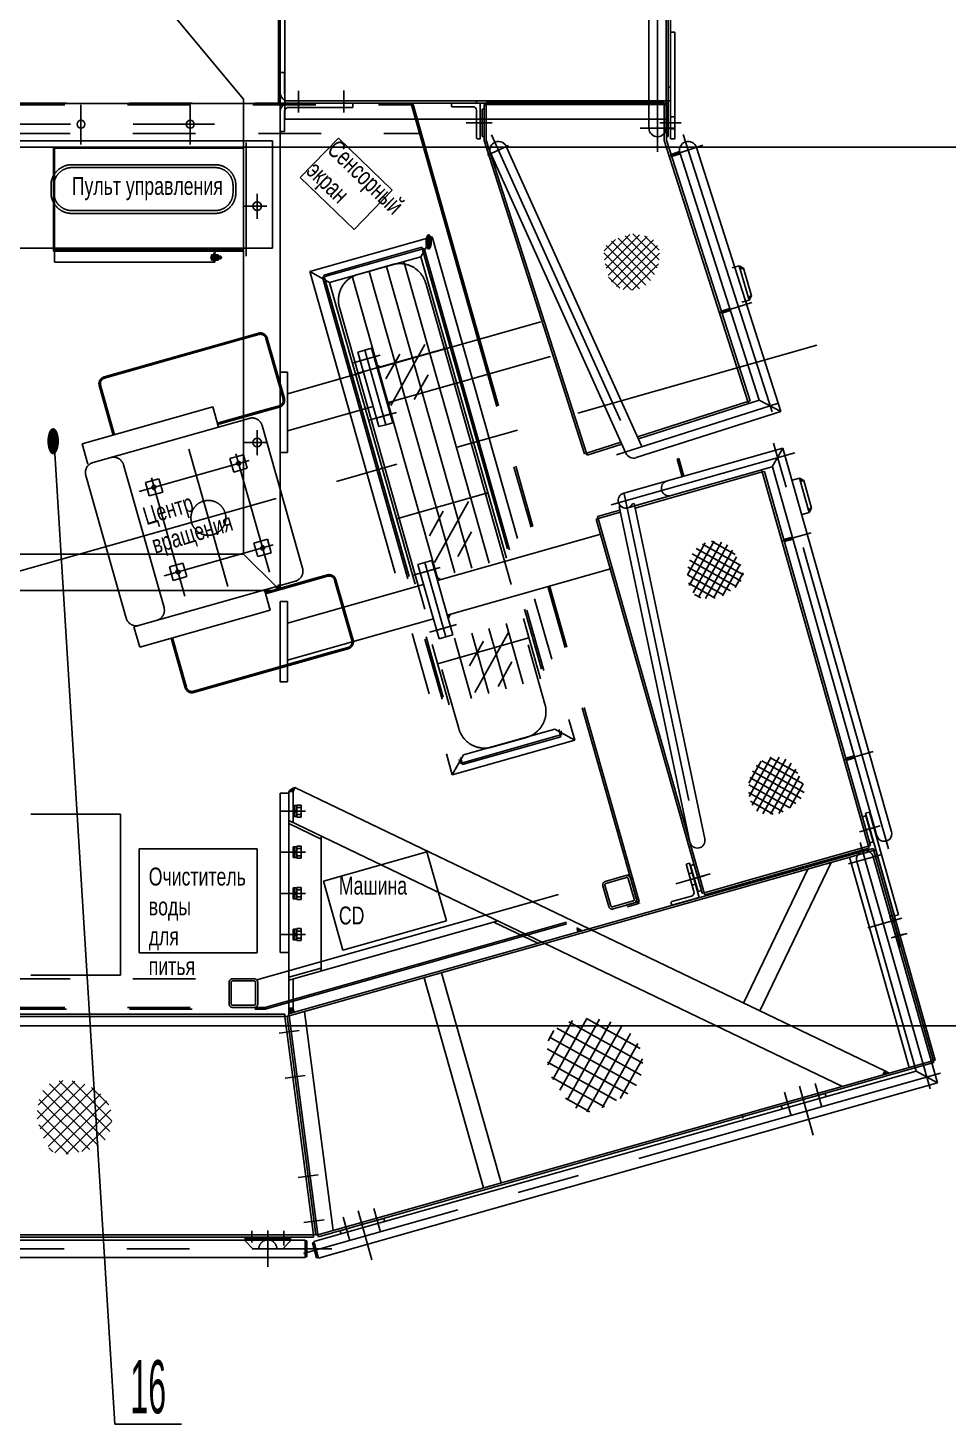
# Model space of a CAD drawing. Header units: millimetres. Extents: x 0 to 29400, y 0 to 20790.
# Drawn here: x 18268 to 20836, y 3918 to 7816 of the extents above; entities that cross this region are included whole.
import ezdxf
from ezdxf.enums import TextEntityAlignment as Align

# ---------------------------------------------------------------- set-up
doc = ezdxf.new("R2010")
doc.units = ezdxf.units.MM
doc.header["$LTSCALE"] = 700
for name, pattern in [('F', [0.75, 0.5, -0.25]), ('G', [2, 1.25, -0.25, 0.25, -0.25]), ('K', [2.5, 1.25, -0.25, 0.25, -0.25, 0.25, -0.25])]:
    doc.linetypes.add(name, pattern=pattern)
for name, color, linetype in [('01', 7, 'Continuous'), ('02', 1, 'Continuous'), ('04', 2, 'F'), ('05', 142, 'G'), ('07', 6, 'K'), ('08', 1, 'Continuous'), ('11', 3, 'Continuous')]:
    doc.layers.add(name, color=color, linetype=linetype)
doc.styles.get("Standard").update_dxf_attribs({"font": 'FZYTK.TTF', "width": 0.707})
doc.dimstyles.new('INTE', dxfattribs={"dimscale": 70, "dimtxt": 3.5, "dimasz": 3, "dimexe": 3, "dimexo": 0, "dimgap": 1, "dimtad": 1, "dimdec": 0, "dimdsep": 46, "dimtxsty": 'Standard', "dimcen": 0, "dimclrd": 1, "dimclre": 1, "dimclrt": 3, "dimaunit": 1, "dimadec": 0, "dimazin": 0, "dimtfac": 1, "dimtdec": 0, "dimtmove": 0, "dimatfit": 0, "dimfxl": 1, "dimarcsym": 0})
pattern_1 = [(60.813184, (19913.2581, 518.6033), (-0.87303432, 0.48765878), []), (150.813184, (19913.2581, 518.6033), (-0.48765878, -0.87303432), [])]

# ---------------------------------------------------------------- blocks, each defined once
blk = doc.blocks.new('*D847')
at = {"layer": '08', "color": 1, "lineweight": -2}
for p, q in [((19345.3, 16881), (25222.2, 16881)), ((25012.2, 7693), (25012.2, 16671)), ((14962.6, 7483), (25222.2, 7483))]:
    blk.add_line(p, q, dxfattribs=at)
at = {"layer": '08', "color": 1}
for points in [[(24977.2, 16671), (25047.2, 16671), (25012.2, 16881)], [(24977.2, 7693), (25047.2, 7693), (25012.2, 7483)]]:
    blk.add_solid(points, dxfattribs=at)
at = {"layer": 'DEFPOINTS', "color": 0}
for p in [(19345.3, 16881), (25012.2, 16881), (14962.6, 7483)]:
    blk.add_point(p, dxfattribs=at)
at = {"layer": '08', "color": 3, "insert": (24783.7, 12182), "char_height": 245, "attachment_point": 5, "rotation": 90}
blk.add_mtext('{\\fArial|b0|i0|c204|p34;Внешняя сторона кузова\\Fisocp,intecad|c134;9398}', dxfattribs=at)
blk = doc.blocks.new('*D854')
at = {"layer": '08', "color": 1, "lineweight": -2}
for p, q in [((19030.9, 18159.3), (25718.1, 18159.3)), ((25508.1, 17949.3), (25508.1, 5239.7)), ((15649.9, 5029.7), (25718.1, 5029.7))]:
    blk.add_line(p, q, dxfattribs=at)
at = {"layer": '08', "color": 1}
for points in [[(25473.1, 17949.3), (25543.1, 17949.3), (25508.1, 18159.3)], [(25473.1, 5239.7), (25543.1, 5239.7), (25508.1, 5029.7)]]:
    blk.add_solid(points, dxfattribs=at)
at = {"layer": 'DEFPOINTS', "color": 0}
for p in [(19030.9, 18159.3), (15649.9, 5029.7), (25508.1, 5029.7)]:
    blk.add_point(p, dxfattribs=at)
at = {"layer": '08', "color": 3, "insert": (25315.6, 11594.5), "char_height": 245, "attachment_point": 5, "rotation": 90}
blk.add_mtext('13130', dxfattribs=at)
blk = doc.blocks.new('A$C37F21476')
at = {"layer": '02', "linetype": 'Continuous'}
h = blk.add_hatch(dxfattribs=at)
h.set_pattern_fill('ANSI37', color=1, scale=10, style=0)
h.set_pattern_definition([(45, (-11288.267, -1206.898), (-22.45064, 22.45064), []), (135, (-11288.267, -1206.898), (-22.45064, -22.45064), [])])
edge = h.paths.add_edge_path()
edge.add_spline(control_points=[(-3.1, 135.1), (2.1, 175), (18.3, 298.7), (289.3, 230), (252, 28.6), (145.7, 7.7), (51.9, -11.7), (19.4, 58.8), (4.5, 102.9), (-1, 126), (-3.1, 135.1)], knot_values=[0, 0, 0, 0, 107.226623, 332.783515, 469.925804, 564.431844, 645.860592, 719.225168, 762.115824, 790.07632, 790.07632, 790.07632, 790.07632], degree=3, periodic=0)
blk = doc.blocks.new('A$C4A5748E6')
at = {"layer": '02', "linetype": 'Continuous'}
h = blk.add_hatch(dxfattribs=at)
h.set_pattern_fill('ANSI37', color=1, scale=10, style=0)
h.set_pattern_definition([(45, (-11288.267, -1206.898), (-22.45064, 22.45064), []), (135, (-11288.267, -1206.898), (-22.45064, -22.45064), [])])
edge = h.paths.add_edge_path()
edge.add_spline(control_points=[(-3.1, 135.1), (2.1, 175), (18.3, 298.7), (289.3, 230), (252, 28.6), (145.7, 7.7), (51.9, -11.7), (19.4, 58.8), (4.5, 102.9), (-1, 126), (-3.1, 135.1)], knot_values=[0, 0, 0, 0, 107.226623, 332.783515, 469.925804, 564.431844, 645.860592, 719.225168, 762.115824, 790.07632, 790.07632, 790.07632, 790.07632], degree=3, periodic=0)
blk = doc.blocks.new('*U843')
at = {"layer": '01'}
for p, q in [((0, 100), (6.7, 100)), ((0, 100), (0, 0)), ((10, 20), (10, 96.7)), ((0, 0), (80, 0)), ((76.7, 10), (20, 10)), ((80, 0), (80, 6.7))]:
    blk.add_line(p, q, dxfattribs=at)
for centre, radius, start, end in [((6.7, 96.7), 3.3, 359.954, 90), ((20, 20), 10, 180, 270), ((76.7, 6.7), 3.3, 0, 89.9873)]:
    blk.add_arc(centre, radius, start, end, dxfattribs=at)
blk = doc.blocks.new('A$C691A52E1')
at = {"layer": '01'}
for p, q in [((0, 29.9), (298, 29.9)), ((0, 29.9), (0, 17.9)), ((0, 17.9), (298, 17.9)), ((298, 29.9), (298, 17.9))]:
    blk.add_line(p, q, dxfattribs=at)
at = {"layer": '04', "color": 2, "linetype": 'F'}
for p, q in [((236.5, 29.9), (236.5, 17.9)), ((269.5, 29.9), (269.5, 17.9))]:
    blk.add_line(p, q, dxfattribs=at)
at = {"layer": '05', "color": 4, "linetype": 'G'}
blk.add_line((253, 48.1), (253, 0), dxfattribs=at)
blk = doc.blocks.new('qdsajeq')
for p, q in [((15344.4, -3838.5), (15471.4, -3838.5)), ((15344.4, -3838.5), (15344.4, -3847.5)), ((15471.4, -3838.5), (15471.4, -3847.5))]:
    blk.add_line(p, q)
at = {"layer": '04', "color": 2, "linetype": 'F'}
for p, q in [((15344.4, -3843.5), (15471.4, -3843.5)), ((15344.4, -3847.5), (15344.4, -3849.5)), ((15366.4, -3871.5), (15344.4, -3849.5)), ((15449.4, -3871.5), (15471.4, -3849.5)), ((15471.4, -3847.5), (15471.4, -3849.5)), ((15366.4, -3871.5), (15382.9, -3871.5)), ((15432.9, -3871.5), (15449.4, -3871.5))]:
    blk.add_line(p, q, dxfattribs=at)
blk.add_arc((15407.9, -3871.5), 25, 0, 180, dxfattribs=at)
at = {"layer": '05', "color": 142, "linetype": 'G'}
for p, q in [((15363.4, -3821.2), (15363.4, -3853.9)), ((15452.4, -3821.2), (15452.4, -3862.5))]:
    blk.add_line(p, q, dxfattribs=at)
blk = doc.blocks.new('*U746')
at = {"layer": '01'}
for p, q in [((0, 100), (6.7, 100)), ((0, 100), (0, 0)), ((10, 20), (10, 96.7)), ((0, 0), (80, 0)), ((76.7, 10), (20, 10)), ((80, 0), (80, 6.7))]:
    blk.add_line(p, q, dxfattribs=at)
for centre, radius, start, end in [((6.7, 96.7), 3.3, 359.954, 90), ((20, 20), 10, 180, 270), ((76.7, 6.7), 3.3, 0, 89.9873)]:
    blk.add_arc(centre, radius, start, end, dxfattribs=at)
blk = doc.blocks.new('A$C5B621098')
at = {"layer": '01'}
blk.add_line((0, 80), (45, 80), dxfattribs=at)
at = {"layer": '04', "color": 2, "linetype": 'F'}
for p, q in [((28.5, 70), (28.5, 80)), ((61.5, 70), (61.5, 80))]:
    blk.add_line(p, q, dxfattribs=at)
at = {"layer": '05', "color": 4, "linetype": 'G'}
blk.add_line((45, 27.4), (45, 127.4), dxfattribs=at)
at = {"layer": '01', "xscale": -1, "rotation": 90}
blk.add_blockref('*U746', (100, 80), dxfattribs=at)

msp = doc.modelspace()

# ---------------------------------------------------------------- hatches: boundary and pattern name
at = {"layer": '02'}
for points in [[(20265.1, 7144.9), (20255.5, 7142.2), (20252.8, 7151.8)], [(20286.9, 7068), (20277.3, 7065.2), (20280, 7055.6)], [(19252.1, 6868.4), (19242.5, 6865.7), (19239.8, 6875.3)], [(19279.4, 6772.2), (19269.8, 6769.5), (19272.5, 6759.9)], [(20433, 6552.3), (20423.4, 6549.5), (20420.6, 6559.2)], [(20454.8, 6475.3), (20445.2, 6472.6), (20447.9, 6463)], [(19420, 6275.8), (19410.4, 6273), (19407.6, 6282.7)], [(19447.2, 6179.6), (19437.6, 6176.8), (19440.3, 6167.2)]]:
    msp.add_hatch(color=256, dxfattribs=at).paths.add_polyline_path(points)
at = {"layer": '02', "linetype": 'Continuous'}
h = msp.add_hatch(dxfattribs=at)
h.set_pattern_fill('ANSI37', color=1, scale=6, angle=105.8132, style=0)
h.set_pattern_definition([(150.81318, (22818.995, -69.218), (-9.2899, -16.631303), []), (240.81318, (22818.995, -69.218), (16.631303, -9.2899), [])])
edge = h.paths.add_edge_path()
edge.add_spline(control_points=[(20199.1, 6226.2), (20175.3, 6222.7), (20101.2, 6211.8), (20096.6, 6379.5), (20218.9, 6390.9), (20248.4, 6332.9), (20274.9, 6282), (20239.5, 6251.7), (20216.5, 6235.9), (20204.1, 6228.9), (20199.1, 6226.2)], knot_values=[0, 0, 0, 0, 107.226623, 332.783515, 469.925804, 564.431844, 645.860592, 719.225168, 762.115824, 790.07632, 790.07632, 790.07632, 790.07632], degree=3, periodic=0)
h = msp.add_hatch(dxfattribs=at)
h.set_pattern_fill('_USER', color=1, angle=60.8132, style=0, double=1, pattern_type=0)
h.set_pattern_definition(pattern_1)
h.paths.add_polyline_path([(19799.2, 5303.6), (19802.5, 5292), (19815.6, 5295.7)])
h = msp.add_hatch(dxfattribs=at)
h.set_pattern_fill('_USER', color=1, angle=60.8132, style=0, double=1, pattern_type=0)
h.set_pattern_definition(pattern_1)
h.paths.add_polyline_path([(19010.9, 5067.8), (19007.6, 5079.4), (18995.6, 5079.4, -0.42009), (18994.9, 5063.3)])
h = msp.add_hatch(dxfattribs=at)
h.set_pattern_fill('_USER', color=1, angle=60.8132, style=0, double=1, pattern_type=0)
h.set_pattern_definition(pattern_1)
h.paths.add_polyline_path([(20653.8, 4892.9), (20671.2, 4897.8), (20659, 4903.7)])
at = {"layer": '07', "linetype": 'K'}
for points in [[(19337.8, 7606), (19337.8, 7601), (19342.7, 7602.3)], [(19973, 5376.7), (19968.2, 5375.3), (19969.6, 5370.5)]]:
    msp.add_hatch(color=6, dxfattribs=at).paths.add_polyline_path(points)
h = msp.add_hatch(dxfattribs=at)
h.set_pattern_fill('ANSI37', color=6, scale=10, angle=15.8132, style=0)
h.set_pattern_definition([(60.81318, (9229.675, 531.513), (-27.71884, 15.48317), []), (150.81318, (9229.675, 531.513), (-15.48317, -27.71884), [])])
edge = h.paths.add_edge_path()
edge.add_spline(control_points=[(19722, 4897.9), (19716.2, 4937.7), (19698.1, 5061.2), (19977.5, 5068.9), (19996.6, 4865), (19899.9, 4815.9), (19815, 4771.7), (19764.5, 4830.6), (19738.2, 4869), (19726.6, 4889.7), (19722, 4897.9)], knot_values=[0, 0, 0, 0, 107.226623, 332.783515, 469.925804, 564.431844, 645.860592, 719.225168, 762.115824, 790.07632, 790.07632, 790.07632, 790.07632], degree=3, periodic=0)

# ---------------------------------------------------------------- linework, layer by layer
for p, q in [((20431.3, 4823.7), (20492.4, 4841)), ((20492.4, 4841), (20495.4, 4830.4)), ((20431.3, 4823.7), (20370.2, 4806.4)), ((20370.2, 4806.4), (20373.2, 4795.8)), ((19199.7, 4474.9), (19260.8, 4492.2)), ((19260.8, 4492.2), (19263.8, 4481.6)), ((19199.7, 4474.9), (19138.6, 4457.6)), ((19138.6, 4457.6), (19141.6, 4447)), ((19041.1, 4431.3), (19041.1, 4382.8)), ((19046.1, 4429), (19041.1, 4429)), ((19046.1, 4407), (19046.1, 4429)), ((19046.1, 4407), (19046.1, 4385)), ((18944.1, 4382.8), (19041.1, 4382.8)), ((19046.1, 4385), (19041.1, 4385))]:
    msp.add_line(p, q)
at = {"layer": '01', "color": 7, "linetype": 'Continuous'}
for p, q in [((18966.6, 7605), (18966.6, 9866)), ((20048.6, 8313), (20048.6, 7536)), ((20000.6, 8265), (20000.6, 7536)), ((18966.6, 7605), (18966.6, 7911.5)), ((18971.6, 7635.4), (18971.6, 7691.4)), ((18971.6, 7691.4), (18983.6, 7691.4)), ((15738.6, 7605), (18869.6, 7605)), ((18869.6, 6347), (18869.6, 7617)), ((18869.6, 7605), (18971.6, 7605)), ((19174.6, 7606), (19174.6, 7594)), ((19540.6, 7602), (20049.6, 7602)), ((19546.6, 7608), (20043.6, 7608)), ((18971.6, 7582.6), (18971.6, 7526.6)), ((18995.6, 7594), (19174.6, 7594)), ((19535.6, 7513), (19535.6, 7589)), ((19535.6, 7589), (19540.6, 7589)), ((20054.6, 7589), (20049.6, 7589)), ((20054.6, 7513), (20054.6, 7589)), ((18971.6, 7526.6), (18983.6, 7526.6)), ((20049.6, 7513), (20054.6, 7513)), ((18341.6, 7480), (18869.6, 7480)), ((20062.4, 7462.9), (20086.2, 7470.5)), ((20064.3, 7457.2), (20088.1, 7464.8)), ((20088.1, 7464.8), (20086.2, 7470.5)), ((18869.6, 7196), (18338.6, 7196)), ((18869.6, 7193), (18338.6, 7193)), ((20232.9, 7146.2), (20252.8, 7151.8)), ((20252.8, 7151.8), (20280, 7055.6)), ((20255.5, 7142.2), (20265.1, 7144.9)), ((20265.1, 7144.9), (20286.9, 7068)), ((20277.3, 7065.2), (20286.9, 7068)), ((20202.6, 7025.3), (20226.4, 7032.9)), ((20204.4, 7019.6), (20228.3, 7027.2)), ((20228.3, 7027.2), (20226.4, 7032.9)), ((20260.1, 7050), (20280, 7055.6)), ((19242.5, 6865.7), (19698.6, 6994.9)), ((19188.2, 6910.6), (19247.1, 6702.8)), ((19226.7, 6921.5), (19207.5, 6916.1)), ((19207.5, 6916.1), (19266.3, 6708.2)), ((19207.5, 6916.1), (19266.3, 6708.2)), ((19226.7, 6921.5), (19285.6, 6713.7)), ((19269.8, 6769.5), (19725.9, 6898.7)), ((19247.1, 6702.8), (19266.3, 6708.2)), ((19266.3, 6708.2), (19285.6, 6713.7)), ((20374.6, 6642.6), (19930.2, 6516.7)), ((20374.6, 6642.6), (20345.1, 6590.3)), ((20374.6, 6642.6), (20677.8, 5571.8)), ((20345.1, 6590.3), (19941.7, 6476)), ((20084.5, 6613.4), (20079.7, 6612.1)), ((20079.7, 6612.1), (20093.6, 6563)), ((20084.5, 6613.4), (20098.4, 6564.4)), ((20345.3, 6590.7), (20637.1, 5560.3)), ((19960.7, 6481.4), (20315.6, 6581.9)), ((19962, 6475.5), (20317.2, 6576.1)), ((20098.4, 6564.4), (20093.6, 6563)), ((20315.6, 6581.9), (20317.2, 6576.1)), ((20323, 6577.8), (20317.2, 6576.1)), ((20613.2, 5531.2), (20317.2, 6576.1)), ((20618.9, 5532.9), (20323, 6577.8)), ((20400.7, 6553.5), (20420.6, 6559.2)), ((20420.6, 6559.2), (20447.9, 6463)), ((20423.4, 6549.5), (20433, 6552.3)), ((20433, 6552.3), (20454.8, 6475.3)), ((19922.5, 6480.2), (19918, 6479.3)), ((20115.2, 5543), (19918, 6479.3)), ((19959.4, 6488), (19954.8, 6487)), ((19959.4, 6488), (20156.5, 5551.7)), ((20445.2, 6472.6), (20454.8, 6475.3)), ((19853.5, 6444.8), (19859.2, 6446.4)), ((20149.4, 5399.9), (19853.5, 6444.8)), ((19857.6, 6452.2), (19919.9, 6469.8)), ((19857.6, 6452.2), (19859.2, 6446.4)), ((19859.2, 6446.4), (19921.2, 6464)), ((20155.2, 5401.5), (19859.2, 6446.4)), ((20428, 6457.3), (20447.9, 6463)), ((19410.4, 6273), (19866.5, 6402.2)), ((20400.9, 6394.5), (20376.8, 6387.7)), ((20376.8, 6387.7), (20378.5, 6381.9)), ((20402.5, 6388.7), (20378.5, 6381.9)), ((19356.1, 6317.9), (19414.9, 6110.1)), ((19394.6, 6328.8), (19375.3, 6323.4)), ((19375.3, 6323.4), (19434.2, 6115.6)), ((19375.3, 6323.4), (19434.2, 6115.6)), ((19394.6, 6328.8), (19453.4, 6121)), ((19437.6, 6176.8), (19893.7, 6306)), ((18966.6, 6255), (18966.6, 6262)), ((19434.2, 6115.6), (19453.4, 6121)), ((19414.9, 6110.1), (19434.2, 6115.6)), ((20573.9, 5783.5), (20549.9, 5776.7)), ((20549.9, 5776.7), (20551.5, 5770.9)), ((20575.6, 5777.8), (20551.5, 5770.9)), ((18971.6, 5679.5), (18995.6, 5679.5)), ((19007.6, 5684), (19007.6, 5597.4)), ((20596.1, 5613.5), (20605.7, 5616.2)), ((20605.7, 5616.2), (20626.4, 5543.1)), ((20626.4, 5543.1), (20616.8, 5540.3)), ((20257.9, 5430.6), (20613.2, 5531.2)), ((20260, 5425), (20614.8, 5525.5)), ((20560.4, 5500.4), (20726.6, 4913.5)), ((20613.2, 5531.2), (20618.9, 5532.9)), ((20614.8, 5525.5), (20613.2, 5531.2)), ((20805.7, 4870.5), (20627, 5501.6)), ((20126.6, 5480.5), (20117, 5477.8)), ((20117, 5477.8), (20137.7, 5404.6)), ((20444.1, 5467.5), (20264.3, 5093.4)), ((20509.6, 5486.1), (20310.3, 5071.3)), ((20746.4, 4903.6), (20580.8, 5488.6)), ((20155.2, 5401.5), (20217.1, 5419.1)), ((20268.6, 5433.6), (20217.1, 5419.1)), ((20279.5, 5430.5), (20219.2, 5413.4)), ((20137.7, 5404.6), (20147.3, 5407.4)), ((20155.2, 5401.5), (20149.4, 5399.9)), ((20156.8, 5395.7), (20155.2, 5401.5)), ((20156.8, 5395.7), (20219.2, 5413.4)), ((20679.3, 5338.7), (20673.5, 5337.1)), ((20703.6, 5253.1), (20697.8, 5251.5)), ((19007.6, 5160.4), (19007.6, 5079.4)), ((19539.4, 4577.3), (19373.2, 5164.2)), ((19588.5, 4591.2), (19422.2, 5178.1)), ((19039.3, 5069.6), (19119.5, 4458.4)), ((19070.7, 4445.5), (18990.6, 5056.7)), ((18996.5, 5057.5), (19076.7, 4446.2)), ((20746.4, 4903.6), (19065.6, 4427.5)), ((20805.7, 4870.5), (20746.4, 4903.6)), ((20805.7, 4870.5), (19078.6, 4381.3)), ((17504.1, 4431.1), (19041.1, 4431.1)), ((17504.1, 4382.8), (19041.1, 4382.8))]:
    msp.add_line(p, q, dxfattribs=at)
at = {"layer": '01'}
for p, q in [((20054.6, 7561), (20054.6, 8301)), ((18984.6, 8250), (18984.6, 7561)), ((20060.6, 7612), (20060.6, 8250)), ((18572.4, 7974), (18869.6, 7617)), ((18971.6, 7929), (18971.6, 6255)), ((18971.6, 7493), (18971.6, 7911.5)), ((18983.6, 7691.4), (18983.6, 7636)), ((20054.6, 7651), (20060.6, 7651)), ((18984.6, 7612), (20054.6, 7612)), ((18984.6, 7606), (19537.8, 7606)), ((19354.8, 7606), (19537.8, 7606)), ((19449.6, 7606), (19514.5, 7606)), ((19449.6, 7606), (19516.4, 7606)), ((19456.2, 7606), (19529.6, 7606)), ((19519.6, 7606), (19519.6, 7612)), ((19537.8, 7606), (20044.9, 7606)), ((19540.6, 7602), (19540.6, 7502)), ((19546.6, 7608), (19546.6, 7502.9)), ((20043.6, 7608), (20043.6, 7502)), ((20044.9, 7606), (20054.6, 7606)), ((20044.9, 7606), (20054.6, 7606)), ((20049.6, 7602), (20049.6, 7502.9)), ((20054.6, 7612), (20060.6, 7612)), ((18983.6, 7526.6), (18983.6, 7582.6)), ((18984.6, 7561), (20054.6, 7561)), ((18971.6, 7493), (18971.6, 6255)), ((19540.6, 7502), (19821, 6626.8)), ((19546.6, 7502.9), (19826.7, 6628.7)), ((20043.6, 7502), (20277.2, 6773)), ((20049.6, 7502.9), (20282.9, 6774.8)), ((15847.6, 7483), (18869.6, 7483)), ((18338.6, 7193), (18338.6, 7480)), ((18341.6, 7162), (18341.6, 7483)), ((18341.6, 7483), (18341.6, 7190)), ((18341.6, 7162), (18341.6, 7480)), ((18958.6, 7483), (18794.6, 7483)), ((18926.6, 7483), (18958.6, 7483)), ((19558.2, 7466.9), (19936, 6629.1)), ((19603.6, 7483.2), (19980, 6649)), ((20062.4, 7462.9), (20064.3, 7457.2)), ((20087.2, 7467.7), (20308.5, 6776.7)), ((20133.2, 7482.4), (20369.2, 6745.4)), ((18780.3, 7175), (18780.3, 7182.2)), ((18780.3, 7182.2), (18785.6, 7182.2)), ((18785.6, 7179), (18780.3, 7179)), ((18780.3, 7175), (18780.3, 7167.8)), ((18785.6, 7182.2), (18785.6, 7175)), ((18785.6, 7167.8), (18785.6, 7175)), ((18786.6, 7162), (18786.6, 7188)), ((18789.6, 7162), (18789.6, 7188)), ((18791.7, 7181.1), (18789.6, 7181.1)), ((18789.6, 7181.1), (18789.6, 7175)), ((18791.7, 7175), (18789.6, 7176.2)), ((18789.6, 7175), (18791.7, 7173.8)), ((18789.6, 7168.8), (18789.6, 7175)), ((18798.5, 7182.2), (18791.7, 7182.2)), ((18791.7, 7182.2), (18791.7, 7175)), ((18791.7, 7175), (18791.7, 7181.1)), ((18798.5, 7179), (18791.7, 7179)), ((18791.7, 7175), (18791.7, 7168.8)), ((18791.7, 7167.8), (18791.7, 7175)), ((18869.6, 7193), (18794.6, 7193)), ((18798.5, 7175), (18798.5, 7182.2)), ((18798.5, 7179), (18805.6, 7179)), ((18798.5, 7175), (18798.5, 7167.8)), ((18805.6, 7179), (18805.6, 7175)), ((18805.6, 7171), (18805.6, 7175)), ((18785.6, 7162), (18341.6, 7162)), ((18785.6, 7171), (18780.3, 7171)), ((18780.3, 7167.8), (18785.6, 7167.8)), ((18789.6, 7162), (18785.6, 7162)), ((18791.7, 7168.8), (18789.6, 7168.8)), ((18798.5, 7171), (18791.7, 7171)), ((18798.5, 7167.8), (18791.7, 7167.8)), ((18798.5, 7171), (18805.6, 7171)), ((20202.6, 7025.3), (20204.4, 7019.6)), ((19188.2, 6910.6), (19207.5, 6916.1)), ((18971.6, 6854.9), (18971.6, 6630.4)), ((18971.6, 6854.9), (18991.6, 6854.9)), ((18991.6, 6854.9), (18991.6, 6630.4)), ((18991.6, 6794.7), (19204, 6854.8)), ((18991.6, 6690.7), (19231.3, 6758.6)), ((19965.4, 6616.1), (20369.2, 6745.4)), ((19968.7, 6674.1), (20277.2, 6773)), ((19971.2, 6668.6), (20308.5, 6776.7)), ((20277.2, 6773), (20282.9, 6774.8)), ((20279, 6767.2), (20277.2, 6773)), ((20369.2, 6745.4), (20308.5, 6776.7)), ((18971.6, 6630.4), (18991.6, 6630.4)), ((19821, 6626.8), (19922.4, 6659.3)), ((19826.7, 6628.7), (19828.5, 6622.9)), ((19828.5, 6622.9), (19924.9, 6653.8)), ((18869.6, 6347), (15847.6, 6347)), ((19356.1, 6317.9), (19375.3, 6323.4)), ((15755.6, 6245), (18961.6, 6245)), ((18041.6, 6245), (18961.6, 6245)), ((18961.6, 6255), (18961.6, 6245)), ((18961.6, 6255), (18971.6, 6255)), ((18991.6, 6154.4), (19371.9, 6262.1)), ((18971.6, 6214.7), (18971.6, 5990.2)), ((18971.6, 6214.7), (18991.6, 6214.7)), ((18991.6, 6214.7), (18991.6, 5990.2)), ((18991.6, 6050.5), (19399.1, 6165.9)), ((18971.6, 5990.2), (18991.6, 5990.2)), ((19007.6, 5684), (19012.8, 5694.8)), ((19012.8, 5694.8), (20659, 4903.7)), ((18971.6, 5679.5), (18971.6, 5234.5)), ((18995.6, 5684), (18995.6, 5063.5)), ((19007.6, 5684), (18995.6, 5684)), ((19007.6, 5644.6), (19007.6, 5629.5)), ((19012.6, 5644.6), (19007.6, 5644.6)), ((19007.6, 5629.5), (19012.6, 5632.4)), ((19007.6, 5614.4), (19007.6, 5629.5)), ((19012.6, 5629.5), (19007.6, 5626.7)), ((19012.6, 5614.4), (19007.6, 5614.4)), ((19012.6, 5629.5), (19012.6, 5644.6)), ((19012.6, 5644.6), (19012.6, 5629.5)), ((19017.6, 5644.6), (19012.6, 5644.6)), ((19012.6, 5629.5), (19017.6, 5632.4)), ((19012.6, 5629.5), (19012.6, 5614.4)), ((19012.6, 5614.4), (19012.6, 5629.5)), ((19017.6, 5629.5), (19012.6, 5626.7)), ((19017.6, 5614.4), (19012.6, 5614.4)), ((19017.6, 5646.3), (19017.6, 5629.5)), ((19030.1, 5646.3), (19017.6, 5646.3)), ((19017.6, 5629.5), (19017.6, 5644.6)), ((19017.6, 5639.5), (19030.1, 5639.5)), ((19017.6, 5629.5), (19017.6, 5614.4)), ((19017.6, 5612.8), (19017.6, 5629.5)), ((19017.6, 5619.5), (19030.1, 5619.5)), ((19030.1, 5629.5), (19030.1, 5646.3)), ((19030.1, 5629.5), (19030.1, 5612.8)), ((20604.8, 5623.2), (20616.4, 5626.5)), ((20686, 5336.5), (20604.8, 5623.2)), ((20697.6, 5339.7), (20616.4, 5626.5)), ((18995.6, 5603.2), (20540.5, 4860.8)), ((18995.6, 5594.3), (19085.7, 5551.1)), ((19017.6, 5612.8), (19030.1, 5612.8)), ((19085.7, 5182.6), (19085.7, 5559.9)), ((18994.9, 5063.3), (20626.3, 5525.3)), ((18996.5, 5057.5), (20633.7, 5521.2)), ((19007.6, 5529.6), (19007.6, 5514.5)), ((19012.6, 5529.6), (19007.6, 5529.6)), ((19007.6, 5514.5), (19012.6, 5517.4)), ((19007.6, 5499.4), (19007.6, 5514.5)), ((19012.6, 5514.5), (19007.6, 5511.7)), ((19012.6, 5499.4), (19007.6, 5499.4)), ((19012.6, 5514.5), (19012.6, 5529.6)), ((19012.6, 5529.6), (19012.6, 5514.5)), ((19017.6, 5529.6), (19012.6, 5529.6)), ((19012.6, 5514.5), (19017.6, 5517.4)), ((19012.6, 5514.5), (19012.6, 5499.4)), ((19012.6, 5499.4), (19012.6, 5514.5)), ((19017.6, 5514.5), (19012.6, 5511.7)), ((19017.6, 5499.4), (19012.6, 5499.4)), ((19017.6, 5531.3), (19017.6, 5514.5)), ((19030.1, 5531.3), (19017.6, 5531.3)), ((19017.6, 5514.5), (19017.6, 5529.6)), ((19017.6, 5524.5), (19030.1, 5524.5)), ((19017.6, 5514.5), (19017.6, 5499.4)), ((19017.6, 5497.8), (19017.6, 5514.5)), ((19017.6, 5504.5), (19030.1, 5504.5)), ((19017.6, 5497.8), (19030.1, 5497.8)), ((19030.1, 5514.5), (19030.1, 5531.3)), ((19030.1, 5514.5), (19030.1, 5497.8)), ((20626.3, 5525.3), (20795.8, 4926.9)), ((20634.1, 5519.9), (20799.9, 4934.3)), ((20501.9, 5483.9), (20507.3, 5481.3)), ((19007.6, 5414.6), (19007.6, 5399.5)), ((19012.6, 5414.6), (19007.6, 5414.6)), ((19007.6, 5399.5), (19012.6, 5402.4)), ((19007.6, 5384.4), (19007.6, 5399.5)), ((19012.6, 5399.5), (19007.6, 5396.7)), ((19012.6, 5384.4), (19007.6, 5384.4)), ((19012.6, 5399.5), (19012.6, 5414.6)), ((19012.6, 5414.6), (19012.6, 5399.5)), ((19017.6, 5414.6), (19012.6, 5414.6)), ((19012.6, 5399.5), (19017.6, 5402.4)), ((19012.6, 5399.5), (19012.6, 5384.4)), ((19012.6, 5384.4), (19012.6, 5399.5)), ((19017.6, 5399.5), (19012.6, 5396.7)), ((19017.6, 5384.4), (19012.6, 5384.4)), ((19030.1, 5416.3), (19017.6, 5416.3)), ((19017.6, 5399.5), (19017.6, 5414.6)), ((19017.6, 5409.5), (19030.1, 5409.5)), ((19017.6, 5382.8), (19017.6, 5399.5)), ((19017.6, 5399.5), (19017.6, 5384.4)), ((19017.6, 5389.5), (19030.1, 5389.5)), ((19017.6, 5382.8), (19030.1, 5382.8)), ((19030.1, 5399.5), (19030.1, 5416.3)), ((19030.1, 5399.5), (19030.1, 5382.8)), ((18995.6, 5157.1), (19579.8, 5322.5)), ((19568.2, 5319.2), (19690.6, 5260.3)), ((20673.5, 5337.1), (20697.8, 5251.5)), ((20679, 5339.2), (20703.3, 5253.5)), ((20679.3, 5338.7), (20703.6, 5253.1)), ((20686, 5336.5), (20697.6, 5339.7)), ((19007.6, 5299.6), (19007.6, 5284.5)), ((19012.6, 5299.6), (19007.6, 5299.6)), ((19007.6, 5284.5), (19012.6, 5287.4)), ((19007.6, 5269.4), (19007.6, 5284.5)), ((19012.6, 5284.5), (19007.6, 5281.6)), ((19012.6, 5269.4), (19007.6, 5269.4)), ((19012.6, 5299.6), (19012.6, 5284.5)), ((19017.6, 5299.6), (19012.6, 5299.6)), ((19012.6, 5284.5), (19012.6, 5299.6)), ((19012.6, 5284.5), (19017.6, 5287.4)), ((19012.6, 5269.4), (19012.6, 5284.5)), ((19017.6, 5284.5), (19012.6, 5281.6)), ((19012.6, 5284.5), (19012.6, 5269.4)), ((19017.6, 5269.4), (19012.6, 5269.4)), ((19030.1, 5301.3), (19017.6, 5301.3)), ((19017.6, 5301.3), (19017.6, 5284.5)), ((19017.6, 5284.5), (19017.6, 5299.6)), ((19017.6, 5294.5), (19030.1, 5294.5)), ((19017.6, 5284.5), (19017.6, 5269.4)), ((19017.6, 5267.8), (19017.6, 5284.5)), ((19017.6, 5274.5), (19030.1, 5274.5)), ((19017.6, 5267.8), (19030.1, 5267.8)), ((19030.1, 5284.5), (19030.1, 5301.3)), ((19030.1, 5284.5), (19030.1, 5267.8)), ((18995.6, 5234.5), (18971.6, 5234.5)), ((18995.6, 5165.4), (19085.7, 5190.9)), ((19007.6, 5079.4), (18995.6, 5079.4)), ((19007.6, 5079.4), (19010.9, 5067.8)), ((17499.6, 5062), (18984.6, 5062)), ((17499.6, 5056), (18984.6, 5056)), ((18984.6, 5056), (18984.6, 5062)), ((18984.6, 5056), (18990.6, 5056.7)), ((18984.6, 5056), (19064.6, 4446)), ((18990.6, 5056.7), (18996.5, 5057.5)), ((18990.6, 5056.7), (19070.6, 4446.7)), ((18996.5, 5057.5), (18994.9, 5063.3)), ((19076.7, 4446.2), (20799.9, 4934.3)), ((19078.3, 4440.5), (20795.8, 4926.9)), ((20653.8, 4892.9), (20659, 4903.7)), ((20659, 4903.7), (20671.2, 4897.8)), ((17499.6, 4446), (19064.6, 4446)), ((19064.6, 4446), (19070.6, 4446.7)), ((19064.6, 4446), (19064.6, 4446)), ((19064.6, 4446), (19064.6, 4440)), ((19076.7, 4446.2), (19070.7, 4445.5)), ((19076.7, 4446.2), (19078.3, 4440.5)), ((17499.6, 4440), (19064.6, 4440)), ((19066.1, 4425.6), (19061.3, 4424.2)), ((19061.3, 4424.2), (19073.3, 4381.9)), ((19065.6, 4427.5), (19078.6, 4381.3)), ((19073.3, 4381.9), (19078.1, 4383.2))]:
    msp.add_line(p, q, dxfattribs=at)
for centre in [(18415.6, 7547), (18720.6, 7547)]:
    msp.add_circle(centre, 11, dxfattribs=at)
at = {"layer": '01', "color": 7, "linetype": 'Continuous'}
for centre in [(18907.6, 7318.5), (18907.6, 6658.5)]:
    msp.add_circle(centre, 12, dxfattribs=at)
at = {"layer": '01'}
for centre, radius, start, end in [((18993.9, 7634.9), 22.3, 178.7414, 245.4277), ((18993.9, 7583.1), 22.3, 114.5723, 181.2586), ((18995.6, 7636), 12, 180, 203.5565), ((18995.6, 7582), 12, 156.4435, 180), ((19580.9, 7475), 24.1, 19.7747, 199.7747), ((20110.2, 7475), 24.1, 17.7621, 197.7621), ((18794.6, 7188), 5, 90, 180), ((19958, 6639.1), 24.2, 204.2723, 287.7668), ((18961.6, 6255), 10, 270, 0), ((19019, 5665.8), 29.6, 102.116, 142.2169), ((18987.4, 5071.7), 11.3, 311.8024, 42.9496)]:
    msp.add_arc(centre, radius, start, end, dxfattribs=at)
at = {"layer": '01', "color": 7, "linetype": 'Continuous'}
for centre, radius, start, end in [((18995.6, 7582), 24, 90, 117.2796), ((18995.6, 7582), 12, 90, 156.4435), ((20024.6, 7536), 24, 180, 0), ((20056.6, 6530.5), 21.2, 105.8132, 285.8132), ((19936, 6496.4), 21.2, 105.8132, 285.8132), ((19936, 6496.4), 21, 230.1399, 333.6467), ((18961.6, 6255), 5, 270, 0), ((20135.9, 5547.3), 21.1, 191.8933, 11.8933), ((20657.5, 5566.1), 21.2, 195.8132, 15.8132), ((20603.9, 5495.1), 24, 15.8132, 195.8132)]:
    msp.add_arc(centre, radius, start, end, dxfattribs=at)
at = {"layer": '02'}
for p, q in [((18805.6, 7178), (18798.5, 7178)), ((18805.6, 7172), (18798.5, 7172)), ((20265.1, 7144.9), (20252.8, 7151.8)), ((20286.9, 7068), (20280, 7055.6)), ((19252.1, 6868.4), (19239.8, 6875.3)), ((19269.8, 6769.5), (19272.5, 6759.9)), ((19279.4, 6772.2), (19272.5, 6759.9)), ((18339.5, 6673.8), (18510.2, 3917.8)), ((20433, 6552.3), (20420.6, 6559.2)), ((20454.8, 6475.3), (20447.9, 6463)), ((19420, 6275.8), (19407.6, 6282.7)), ((19437.6, 6176.8), (19440.3, 6167.2)), ((19447.2, 6179.6), (19440.3, 6167.2)), ((18510.2, 3917.8), (18696.2, 3917.8))]:
    msp.add_line(p, q, dxfattribs=at)
at = {"layer": '02', "color": 1, "linetype": 'Continuous'}
for p, q in [((19000.3, 5684), (19004.6, 5691.7)), ((19001.4, 5684), (19006.2, 5692.5)), ((19002.6, 5684), (19007.7, 5693.2)), ((19003.7, 5684), (19009.2, 5693.8)), ((19009.8, 5688.6), (19004.4, 5691.6)), ((19004.9, 5684), (19010.6, 5694.2)), ((19010.3, 5689.5), (19005.5, 5692.2)), ((19006, 5684), (19011.9, 5694.6)), ((19010.7, 5690.4), (19006.5, 5692.7)), ((19011.1, 5691.3), (19007.7, 5693.2)), ((19011.6, 5692.2), (19008.9, 5693.7)), ((19012, 5693.1), (19010.2, 5694.1)), ((19012.4, 5694), (19011.5, 5694.5)), ((18995.7, 5684), (18995.9, 5684.3)), ((18997.5, 5684), (18996.2, 5684.7)), ((18996.9, 5684), (18998.8, 5687.5)), ((18999.6, 5684), (18996.9, 5685.5)), ((19001.6, 5684), (18997.6, 5686.3)), ((18998, 5684), (19001, 5689.3)), ((19003.7, 5684), (18998.3, 5687)), ((18999.1, 5684), (19002.9, 5690.7)), ((19005.7, 5684), (18999.1, 5687.7)), ((19007.7, 5684.1), (18999.9, 5688.4)), ((19008.1, 5685), (19000.7, 5689.1)), ((19008.5, 5685.9), (19001.6, 5689.8)), ((19009, 5686.8), (19002.5, 5690.4)), ((19009.4, 5687.7), (19003.4, 5691)), ((19007.2, 5684), (19010.5, 5690)), ((20502.5, 5483.6), (20502.9, 5484.2)), ((20504.8, 5482.9), (20502.6, 5484.1)), ((20503.4, 5483.1), (20504.2, 5484.5)), ((20503.4, 5483.1), (20503.4, 5483.1)), ((20507.8, 5482.3), (20504, 5484.5)), ((20504.3, 5482.7), (20504.5, 5482.9)), ((20504.5, 5482.9), (20505.6, 5484.9)), ((20507.4, 5481.4), (20504.8, 5482.9)), ((20505.3, 5482.3), (20505.5, 5482.7)), ((20508.2, 5483.3), (20505.4, 5484.9)), ((20505.5, 5482.7), (20507, 5485.3)), ((20506.2, 5481.8), (20506.6, 5482.5)), ((20506.6, 5482.5), (20508.3, 5485.7)), ((20508.7, 5484.2), (20506.7, 5485.2)), ((20507.1, 5481.4), (20507.6, 5482.3)), ((20507.6, 5482.3), (20509.1, 5485)), ((20509.1, 5485.1), (20508.1, 5485.6)), ((20509.5, 5486), (20509.4, 5486))]:
    msp.add_line(p, q, dxfattribs=at)
at = {"layer": '05'}
for p, q in [((20024.6, 8323.4), (20024.6, 7470.4)), ((19976.4, 7536), (20070.6, 7536)), ((18876.6, 7178.6), (18876.6, 7496.3)), ((19540.6, 7513), (19535.6, 7513)), ((18907.6, 7283.3), (18907.6, 7352.7)), ((18934.7, 7318.5), (18869.7, 7318.5)), ((18776.2, 7175), (18809.2, 7175)), ((18793.8, 7175), (18787.5, 7175)), ((18799.6, 7175), (18790.7, 7175)), ((18907.6, 6623.3), (18907.6, 6692.7)), ((18934.7, 6658.5), (18869.7, 6658.5)), ((18869.6, 6347), (18961.6, 6255)), ((19033.2, 5629.5), (18974.1, 5629.5)), ((19014.7, 5629.5), (19005.5, 5629.5)), ((19019.7, 5629.5), (19010.5, 5629.5)), ((20785.5, 4853.9), (20590.6, 5541.8)), ((19033.2, 5514.5), (18974.1, 5514.5)), ((19014.7, 5514.5), (19005.5, 5514.5)), ((19019.7, 5514.5), (19010.5, 5514.5)), ((20557.5, 5481.9), (20648.1, 5507.6)), ((19033.2, 5399.5), (18974.1, 5399.5)), ((19014.7, 5399.5), (19005.5, 5399.5)), ((19019.7, 5399.5), (19010.5, 5399.5)), ((19033.2, 5284.5), (18974.1, 5284.5)), ((19014.7, 5284.5), (19005.5, 5284.5)), ((19019.7, 5284.5), (19010.5, 5284.5)), ((20814.1, 4897.8), (19036.8, 4394.4)), ((20379.1, 4844.5), (20397.8, 4778.5)), ((20464.8, 4868.8), (20483.5, 4802.8)), ((19147.6, 4495.7), (19166.3, 4429.7)), ((19233.2, 4520), (19251.9, 4454))]:
    msp.add_line(p, q, dxfattribs=at)
at = {"layer": '05', "color": 4, "linetype": 'G'}
for p, q in [((19149.6, 7580.1), (19149.6, 7641.6)), ((19022.6, 7580.1), (19022.6, 7640.3)), ((18415.6, 7601.2), (18415.6, 7490.9)), ((18720.6, 7601.2), (18720.6, 7490.9)), ((15761.1, 7547), (18788, 7547)), ((19490.5, 7551), (19563.1, 7551)), ((19521.5, 7551), (19559.3, 7551)), ((20068.7, 7551), (20031, 7551)), ((19550, 7461.1), (19608.5, 7487.5)), ((19561.7, 7517.8), (19978.4, 6594)), ((20151.3, 7488.2), (20072.7, 7463)), ((20096.1, 7518.8), (20344.4, 6743.8)), ((20057.7, 7458.2), (20091.2, 7469)), ((20197.9, 7020.6), (20231.4, 7031.4)), ((20287.5, 7049.3), (20211.4, 7025)), ((19194.1, 6886.3), (19250.7, 6902.3)), ((19174.8, 6880.8), (19231.4, 6896.9)), ((19195, 6886.6), (19214.3, 6892)), ((19214.3, 6892), (19233.5, 6897.5)), ((19909.8, 6623.6), (20361.9, 6768.4)), ((19220.1, 6721.1), (19276.7, 6737.2)), ((19239.3, 6726.6), (19295.9, 6742.6)), ((19240.3, 6726.8), (19259.5, 6732.3)), ((19259.5, 6732.3), (19278.8, 6737.7)), ((20407.8, 6630), (19894.9, 6484.7)), ((20669.5, 5523.8), (20348.7, 6656.3)), ((19932, 6515.2), (20145.6, 5501.3)), ((20453.6, 6406.3), (20373.5, 6383.6)), ((19342.7, 6288.2), (19399.3, 6304.2)), ((19361.9, 6293.6), (19418.5, 6309.7)), ((19362.9, 6293.9), (19382.1, 6299.3)), ((19382.1, 6299.3), (19401.4, 6304.8)), ((19387.9, 6128.5), (19444.5, 6144.5)), ((19407.2, 6133.9), (19463.8, 6149.9)), ((19408.1, 6134.2), (19427.4, 6139.6)), ((19427.4, 6139.6), (19446.6, 6145.1)), ((20626.6, 5795.3), (20546.6, 5772.7)), ((18970.1, 5629.5), (19042.2, 5629.5)), ((20624.9, 5582.1), (20588.5, 5571.8)), ((20599.6, 5574.9), (20645.9, 5588.1)), ((18970.1, 5514.5), (19042.2, 5514.5)), ((20118.5, 5438.7), (20154.9, 5449)), ((18970.1, 5399.5), (19042.2, 5399.5)), ((20706.8, 5329.9), (20611.7, 5303)), ((18970.1, 5284.5), (19042.2, 5284.5)), ((20676.9, 5275.5), (20721, 5288)), ((20677.3, 5275.8), (20711, 5285.4)), ((19024.6, 5016.6), (18968.6, 5009.3)), ((19041.1, 4890.7), (18985.1, 4883.3)), ((20420.6, 4861.6), (20459.3, 4724.9)), ((19077.4, 4614.1), (19021.4, 4606.7)), ((19093.9, 4488.1), (19037.9, 4480.8)), ((19189, 4512.8), (19227.7, 4376.1)), ((18937.1, 4357.3), (18937.1, 4458.2)), ((17493.5, 4407), (19115.5, 4407))]:
    msp.add_line(p, q, dxfattribs=at)
at = {"layer": '07', "color": 6, "linetype": 'K'}
for p, q in [((15750.6, 7606), (19337.8, 7606)), ((19337.8, 7601), (19337.8, 7606)), ((19337.8, 7606), (19342.7, 7602.3)), ((19337.8, 7601), (19342.7, 7602.3)), ((19342.5, 7606), (19340.8, 7606)), ((19341.6, 7606.8), (19341.6, 7605.1)), ((19342.7, 7602.3), (19973, 5376.7)), ((15745.6, 7601), (19337.8, 7601)), ((19337.8, 7601), (19969.6, 5370.5)), ((15760.6, 7521), (19360.5, 7521)), ((18949.9, 7501), (18229.9, 7501)), ((18949.9, 7501), (18949.9, 7201)), ((19134, 7508.1), (19027.6, 7398)), ((19134, 7508.1), (19284.3, 7362.9)), ((18389.9, 7434), (18789.9, 7434)), ((18389.9, 7426), (18789.9, 7426)), ((18331.9, 7376), (18331.9, 7356)), ((18339.9, 7376), (18339.9, 7356)), ((18839.9, 7376), (18839.9, 7356)), ((18847.9, 7376), (18847.9, 7356)), ((19177.8, 7252.7), (19027.6, 7398)), ((19284.3, 7362.9), (19177.8, 7252.7)), ((18389.9, 7306), (18789.9, 7306)), ((18389.9, 7298), (18789.9, 7298)), ((19395.4, 7232.5), (19053.9, 7135.8)), ((19364.4, 7177), (19395.4, 7232.5)), ((19395.4, 7232.5), (19793.5, 5827.2)), ((18949.9, 7201), (18229.9, 7201)), ((19373.3, 7200.4), (19089.5, 7120)), ((19367.3, 7203.8), (19093, 7126.1)), ((19364.4, 7177), (19109.4, 7104.8)), ((19364.4, 7177), (19737.9, 5858.2)), ((19367.3, 7203.8), (19754.5, 5836.9)), ((19373.3, 7200.4), (19757.9, 5842.9)), ((19053.9, 7135.8), (19451.9, 5730.4)), ((19109.4, 7104.8), (19053.9, 7135.8)), ((19285, 7155.1), (19188.6, 7127.9)), ((19220.1, 7136.1), (19593.6, 5817.3)), ((19268.2, 7149.7), (19641.7, 5830.9)), ((19316.3, 7163.4), (19689.8, 5844.6)), ((19089.5, 7120), (19474, 5762.5)), ((19093, 7126.1), (19480.2, 5759.2)), ((19109.4, 7104.8), (19483, 5786)), ((19172, 7122.5), (19545.5, 5803.7)), ((19377.6, 7103.4), (19710.6, 5927.7)), ((19136.9, 7035.3), (19469.9, 5859.6)), ((18871.5, 6952.5), (18480, 6841.5)), ((18861.3, 6945.6), (18481.1, 6837.8)), ((18912.4, 6959.9), (18861.3, 6945.6)), ((18911.3, 6963.7), (18871.5, 6952.5)), ((18931.7, 6949.2), (18979.5, 6780.4)), ((18935.4, 6950.2), (18983.2, 6781.4)), ((18118.1, 6263.8), (20469.4, 6929.8)), ((19436.6, 6922), (19181.6, 6849.8)), ((19266.5, 6836.4), (19305.2, 6905.5)), ((19280.7, 6761.7), (19375.7, 6931.9)), ((19345.9, 6778.6), (19384.5, 6847.7)), ((18466.6, 6817.5), (18505.8, 6679.2)), ((18470.3, 6818.5), (18509.5, 6680.2)), ((18783.2, 6757.9), (18418.7, 6654.6)), ((18783.2, 6757.9), (18799.2, 6701.6)), ((18917.6, 6746.8), (18796.1, 6712.4)), ((18929.9, 6746.2), (18797.2, 6708.6)), ((18968.7, 6761.1), (18917.6, 6746.8)), ((18969.8, 6757.4), (18929.9, 6746.2)), ((18885.1, 6725.9), (18449.2, 6602.4)), ((19034, 6307.3), (18921.1, 6705.8)), ((18418.7, 6654.6), (18434.6, 6598.3)), ((18716.7, 6639.5), (18825.5, 6256.5)), ((18647.3, 6197.7), (18534.5, 6596.2)), ((18884.8, 6608.3), (18577.7, 6521.3)), ((18831.2, 6613.4), (18868.7, 6624)), ((18831.2, 6613.4), (18841.8, 6575.9)), ((18847.6, 6626.8), (18941.4, 6296.8)), ((18868.7, 6624), (18879.3, 6586.5)), ((18541.9, 6167.9), (18429, 6566.4)), ((18632.9, 6557.2), (18595.5, 6546.5)), ((18612, 6559.9), (18705.8, 6229.8)), ((18632.9, 6557.2), (18643.6, 6519.8)), ((18841.8, 6575.9), (18879.3, 6586.5)), ((18595.5, 6546.5), (18606.1, 6509.1)), ((18643.6, 6519.8), (18606.1, 6509.1)), ((19551.2, 6517.6), (19296.2, 6445.4)), ((19402.1, 6323.2), (19497.1, 6493.4)), ((19387.9, 6397.8), (19426.6, 6467)), ((19467.3, 6340.1), (19505.9, 6409.2)), ((18951.6, 6372.6), (18647.6, 6286.5)), ((18898.2, 6377.7), (18935.7, 6388.3)), ((18908.8, 6340.2), (18898.2, 6377.7)), ((18946.3, 6350.8), (18935.7, 6388.3)), ((18700, 6321.5), (18662.5, 6311)), ((18710.6, 6284), (18700, 6321.5)), ((18908.8, 6340.2), (18946.3, 6350.8)), ((18673, 6273.4), (18662.5, 6311)), ((18710.6, 6284), (18673, 6273.4)), ((19062.7, 6277.4), (18930, 6239.8)), ((19104.3, 6285), (19052.5, 6270.5)), ((19103.2, 6288.8), (19062.7, 6277.4)), ((19013.9, 6271.2), (18563.4, 6143.6)), ((18943.9, 6190.6), (18928, 6246.9)), ((19052.5, 6270.5), (18931, 6236.1)), ((19171.3, 6105.5), (19123.5, 6274.3)), ((19175.1, 6106.5), (19127.3, 6275.3)), ((18943.9, 6190.6), (18579.4, 6087.3)), ((18579.4, 6087.3), (18563.4, 6143.6)), ((19514.4, 5960), (19609.5, 6130.2)), ((18706.3, 5973.8), (18667.1, 6112.1)), ((18710, 5974.9), (18670.8, 6113.2)), ((19160.6, 6086.2), (19108.8, 6071.7)), ((19161.6, 6082.5), (19121.2, 6071.1)), ((19665.7, 6113.2), (19410.8, 6040.9)), ((19500.3, 6034.6), (19538.9, 6103.8)), ((19108.8, 6071.7), (18729.3, 5964.1)), ((19121.2, 6071.1), (18730.3, 5960.4)), ((19579.7, 5976.9), (19618.3, 6046)), ((19737.9, 5858.2), (19483, 5786)), ((19737.9, 5858.2), (19793.5, 5827.2)), ((19793.5, 5827.2), (19451.9, 5730.4)), ((19757.9, 5842.9), (19474, 5762.5)), ((19754.5, 5836.9), (19480.2, 5759.2)), ((19658.9, 5835.1), (19562.5, 5807.8)), ((19451.9, 5730.4), (19483, 5786)), ((16525.6, 5621), (18525.6, 5621)), ((18525.6, 5621), (18525.6, 5171)), ((18577.7, 5523.9), (18907.7, 5523.9)), ((18577.7, 5233.9), (18577.7, 5523.9)), ((18907.7, 5523.9), (18907.7, 5233.9)), ((19092.3, 5433.8), (19380.9, 5515.6)), ((19380.9, 5515.6), (19435.4, 5323.2)), ((18906.5, 5157.8), (19946.4, 5452.3)), ((19092.3, 5433.8), (19146.8, 5241.4)), ((19872, 5420.5), (19888.5, 5362.9)), ((19877.8, 5422.2), (19894.3, 5364.5)), ((19936.5, 5449.5), (19878.9, 5432.9)), ((19938.2, 5443.7), (19880.5, 5427.1)), ((19959.7, 5383.3), (19943.1, 5440.9)), ((19965.4, 5384.9), (19948.9, 5442.6)), ((18928.9, 5081), (19973, 5376.7)), ((18929.6, 5076), (19969.6, 5370.5)), ((19899.3, 5361.8), (19956.9, 5378.3)), ((19900.9, 5356), (19958.6, 5372.6)), ((19973, 5376.7), (19969.6, 5370.5)), ((19974.5, 5371.9), (19974.2, 5371.9)), ((19974.4, 5372), (19974.4, 5371.7)), ((19146.8, 5241.4), (19435.4, 5323.2)), ((18907.7, 5233.9), (18577.7, 5233.9)), ((15760.6, 5161), (18898.9, 5161)), ((16525.6, 5171), (18525.6, 5171)), ((18828.9, 5151), (18828.9, 5091)), ((18834.9, 5151), (18834.9, 5091)), ((18898.9, 5161), (18838.9, 5161)), ((18898.9, 5155), (18838.9, 5155)), ((18902.9, 5091), (18902.9, 5151)), ((18908.9, 5091), (18908.9, 5151)), ((15745.6, 5081), (18928.9, 5081)), ((15750.6, 5076), (18929.6, 5076)), ((18838.9, 5087), (18898.9, 5087)), ((18838.9, 5081), (18898.9, 5081)), ((18928.9, 5081), (18930.3, 5076.2)), ((18928.9, 5081), (18928.9, 5076)), ((18930.3, 5076), (18928.9, 5076)), ((18929.6, 5076.7), (18929.6, 5075.3))]:
    msp.add_line(p, q, dxfattribs=at)
for centre, radius in [((18855.3, 6599.9), 4.68), ((18619.5, 6533.2), 4.68), ((18771.1, 6448), 48.7), ((18922.3, 6364.3), 4.68), ((18686.5, 6297.5), 4.68)]:
    msp.add_circle(centre, radius, dxfattribs=at)
for centre, radius, start, end in [((18389.9, 7376), 58, 90, 180), ((18389.9, 7376), 50, 90, 180), ((18789.9, 7376), 58, 0, 90), ((18789.9, 7376), 50, 0, 90), ((18389.9, 7356), 58, 180, 270), ((18389.9, 7356), 50, 180, 270), ((18789.9, 7356), 50, 270, 0), ((18789.9, 7356), 58, 270, 0), ((19305.4, 7083), 75, 15.815, 105.815), ((19209.1, 7055.7), 75, 105.815, 195.815), ((18916.7, 6944.9), 19.5, 15.815, 105.815), ((18916.7, 6944.9), 15.6, 15.815, 105.815), ((18485.3, 6822.8), 19.5, 105.815, 195.815), ((18485.3, 6822.8), 15.6, 105.815, 195.815), ((18964.5, 6776.1), 15.6, 285.815, 15.815), ((18964.5, 6776.1), 19.5, 285.815, 15.815), ((18893, 6697.8), 29.2, 15.815, 105.815), ((18457.1, 6574.3), 29.2, 105.815, 195.815), ((18506.3, 6588.3), 29.2, 15.815, 105.815), ((18855.3, 6599.9), 5.85, 281.0773, 194.6512), ((18619.5, 6533.2), 5.85, 17.0864, 290.6603), ((18922.3, 6364.3), 5.85, 196.9788, 110.5527), ((18686.5, 6297.5), 5.85, 100.9697, 14.5436), ((19005.9, 6299.3), 29.2, 285.815, 15.815), ((19108.5, 6270), 19.5, 15.815, 105.815), ((19108.5, 6270), 15.6, 15.815, 105.815), ((18570, 6175.8), 29.2, 195.815, 285.815), ((18619.2, 6189.8), 29.2, 285.815, 15.815), ((19156.3, 6101.2), 15.6, 285.815, 15.815), ((19156.3, 6101.2), 19.5, 285.815, 15.815), ((18725, 5979.1), 19.5, 195.815, 285.815), ((18725, 5979.1), 15.6, 195.815, 285.815), ((19638.4, 5907.3), 75, 285.815, 15.815), ((19542.1, 5880), 75, 195.815, 285.815), ((19881.6, 5423.3), 10, 106, 196), ((19881.6, 5423.3), 4, 106, 196), ((19939.3, 5439.8), 10, 16, 106), ((19939.3, 5439.8), 4, 16, 106), ((19955.8, 5382.2), 4, 286, 16), ((19955.8, 5382.2), 10, 286, 16), ((19898.2, 5365.6), 10, 196, 286), ((19898.2, 5365.6), 4, 196, 286), ((18838.9, 5151), 10, 90, 180), ((18838.9, 5151), 4, 90, 180), ((18898.9, 5151), 10, 0, 90), ((18898.9, 5151), 4, 0, 90), ((18838.9, 5091), 10, 180, 270), ((18838.9, 5091), 4, 180, 270), ((18898.9, 5091), 10, 270, 0), ((18898.9, 5091), 4, 270, 0)]:
    msp.add_arc(centre, radius, start, end, dxfattribs=at)

# ---------------------------------------------------------------- block references
msp.add_blockref('qdsajeq', (3529.2, 8278.5))
at = {"layer": '01'}
for name, p, rotation in [('A$C691A52E1', (20042.7, 7804), 270), ('*U843', (19529.6, 7606), 180), ('A$C5B621098', (20037.1, 5462.4), 285.8131800002282)]:
    msp.add_blockref(name, p, dxfattribs=dict(at, rotation=rotation))
at = {"layer": '04', "zscale": 0.6}
for p, xscale, yscale, rotation in [((19875.2, 7239.3), 0.5999999999985448, 0.5999999999985448, 270), ((20447.2, 5647.7), 0.599999999998086, 0.6000000000003638, 105.8131800001353)]:
    msp.add_blockref('A$C37F21476', p, dxfattribs=dict(at, xscale=xscale, yscale=yscale, rotation=rotation))
at = {"layer": '04', "xscale": 0.8000000000029104, "yscale": 0.7999999999992724, "zscale": 0.8}
msp.add_blockref('A$C4A5748E6', (18293.9, 4671.2), dxfattribs=at)

# ---------------------------------------------------------------- texts
at = {"layer": '01', "insert": (19134, 7508.1), "char_height": 50, "attachment_point": 1, "rotation": 315.965}
msp.add_mtext('{\\fArial|b0|i0|c204|p34;\\C6;Сенсорный\\Pэкран}', dxfattribs=at)
at = {"layer": '01', "insert": (18389.9, 7399.9), "char_height": 50, "attachment_point": 1}
msp.add_mtext('{\\fArial|b0|i0|c204|p34;\\C6;Пульт управления}', dxfattribs=at)
at = {"layer": '01', "insert": (18583.9, 6475.1), "char_height": 50, "width": 3.051, "attachment_point": 1, "rotation": 16.8545}
msp.add_mtext('{\\fArial|b0|i0|c204|p34;\\C6;Центр вращения}', dxfattribs=at)
at = {"layer": '01', "char_height": 50, "attachment_point": 1}
for s, insert, width in [('{\\fArial|b0|i0|c204|p34;\\C6;Очиститель\\Pводы для\\Pпитья}', (18604.6, 5471.5), 2.542), ('{\\fArial|b0|i0|c204|p34;\\C6;Машина \\fArial|b0|i0|c0|p34;CD}', (19135.3, 5446.2), 52.732)]:
    msp.add_mtext(s, dxfattribs=dict(at, insert=insert, width=width))
at = {"layer": '02', "width": 0.45}
msp.add_text('●', height=60, dxfattribs=at).set_placement((18319.9, 6630.9), (18355.9, 6630.9), align=Align.FIT)
for p, p2 in [((20620.4, 5601.4), (20626.1, 5603)), ((20106.5, 5463.4), (20112.3, 5465)), ((20260.8, 4770.2), (20266.6, 4771.8))]:
    msp.add_text('●', height=10, rotation=15.8132, dxfattribs=at).set_placement(p, p2, align=Align.FIT)
at = {"layer": '07', "color": 6, "linetype": 'K', "width": 0.45}
msp.add_text('●', height=36, dxfattribs=at).set_placement((19375.1, 7199.9), (19396.7, 7199.9), align=Align.FIT)
at = {"layer": '11', "width": 0.503529}
msp.add_text('16', height=148.49, dxfattribs=at).set_placement((18553.4, 3947.8), (18653.1, 3947.8), align=Align.FIT)

# ---------------------------------------------------------------- dimensions: what is measured, and where the dimension line sits
at = {"layer": '08'}
dim = msp.add_linear_dim(base=(25508.1, 5029.7), p1=(19030.9, 18159.3), p2=(15649.9, 5029.7), angle=90, dimstyle='INTE', dxfattribs=at)
dim.commit()
dim.dimension.update_dxf_attribs({"geometry": '*D854', "text_midpoint": (25508.1, 11594.5), "dimtype": 160})
dim = msp.add_linear_dim(base=(25012.2, 16881), p1=(14962.6, 7483), p2=(19345.3, 16881), angle=90, text='{\\fArial|b0|i0|c204|p34;Внешняя сторона кузова\\Fisocp,intecad|c134;<>}', dimstyle='INTE', dxfattribs=at)
dim.commit()
dim.dimension.update_dxf_attribs({"geometry": '*D847', "text_midpoint": (24783.7, 12182)})

doc.saveas('drawing.dxf')
